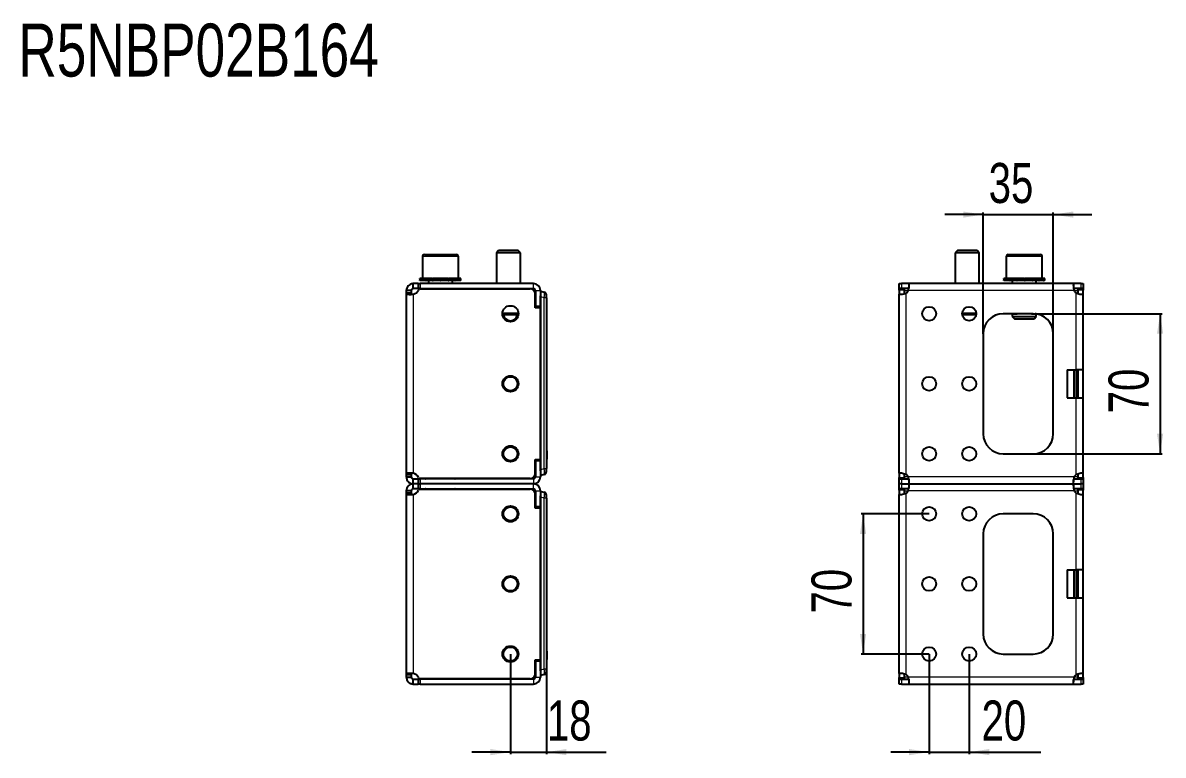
# Model space of a CAD drawing. Header units: millimetres. Extents: x 0 to 3906, y -208 to 620.
# Drawn here: x 1868 to 2438, y 254 to 620 of the extents above; entities that cross this region are included whole.
import ezdxf

# ---------------------------------------------------------------- set-up
doc = ezdxf.new("R2010")
doc.units = ezdxf.units.MM
doc.layers.add('FORMAT', color=7, linetype='Continuous')
doc.styles.add('SLDTEXTSTYLE0', font='TXT', dxfattribs={"width": 0.75})
doc.dimstyles.new('SLDDIMSTYLE0', dxfattribs={"dimtxt": 20, "dimasz": 10, "dimexe": 0, "dimexo": 0.0625, "dimgap": 5, "dimtad": 2, "dimdec": 1, "dimrnd": 1e-09, "dimzin": 12, "dimdsep": 46, "dimtxsty": 'SLDTEXTSTYLE0', "dimsah": 1, "dimcen": 0.09, "dimadec": 0, "dimazin": 3, "dimtfac": 1, "dimtofl": 0, "dimtmove": 0, "dimatfit": 3, "dimfxl": 0, "dimfrac": 2, "dimtolj": 1, "dimtzin": 12, "dimarcsym": 0})
doc.dimstyles.new('SLDDIMSTYLE1', dxfattribs={"dimtxt": 20, "dimasz": 10, "dimexe": 0, "dimexo": 0.0625, "dimgap": 5, "dimtad": 2, "dimdec": 1, "dimrnd": 1e-09, "dimzin": 12, "dimdsep": 46, "dimtxsty": 'SLDTEXTSTYLE0', "dimsah": 1, "dimcen": 0.09, "dimadec": 0, "dimazin": 3, "dimtfac": 1, "dimtmove": 0, "dimatfit": 0, "dimfxl": 0, "dimfrac": 2, "dimtolj": 1, "dimtzin": 12, "dimarcsym": 0})

# ---------------------------------------------------------------- blocks, each defined once
blk = doc.blocks.new('_D_4')
at = {"layer": 'FORMAT'}
for p, q in [((2111.49, 304.38), (2111.49, 254.38)), ((2129.49, 299.63), (2129.49, 254.38)), ((2111.49, 255.38), (2092.26, 255.38)), ((2111.49, 255.38), (2129.49, 255.38)), ((2129.49, 255.38), (2159.27, 255.38))]:
    blk.add_line(p, q, dxfattribs=at)
for points in [[(2111.49, 255.38), (2101.49, 256.92), (2101.49, 253.85)], [(2129.49, 255.38), (2139.49, 253.85), (2139.49, 256.92)]]:
    blk.add_solid(points, dxfattribs=at)
at = {"layer": 'FORMAT', "insert": (2129.71, 281.17), "char_height": 20, "attachment_point": 1, "style": 'SLDTEXTSTYLE0'}
blk.add_mtext('18', dxfattribs=at)
blk = doc.blocks.new('_D_7')
at = {"layer": 'FORMAT'}
for p, q in [((2372.66, 474.39), (2437, 474.39)), ((2436, 474.39), (2436, 404.39)), ((2372.66, 404.39), (2437, 404.39))]:
    blk.add_line(p, q, dxfattribs=at)
for points in [[(2436, 474.39), (2434.46, 464.39), (2437.54, 464.39)], [(2436, 404.39), (2437.54, 414.39), (2434.46, 414.39)]]:
    blk.add_solid(points, dxfattribs=at)
at = {"layer": 'FORMAT', "insert": (2410.22, 424.61), "char_height": 20, "attachment_point": 1, "rotation": 90, "style": 'SLDTEXTSTYLE0'}
blk.add_mtext('70', dxfattribs=at)
blk = doc.blocks.new('_D_8')
at = {"layer": 'FORMAT'}
for p, q in [((2347.65, 464.4), (2347.65, 524.89)), ((2382.65, 464.4), (2382.65, 524.89)), ((2347.65, 523.89), (2328.42, 523.89)), ((2347.65, 523.89), (2382.65, 523.89)), ((2382.65, 523.89), (2401.88, 523.89))]:
    blk.add_line(p, q, dxfattribs=at)
for points in [[(2347.65, 523.89), (2337.65, 525.43), (2337.65, 522.35)], [(2382.65, 523.89), (2392.65, 522.35), (2392.65, 525.43)]]:
    blk.add_solid(points, dxfattribs=at)
at = {"layer": 'FORMAT', "insert": (2350.37, 549.67), "char_height": 20, "attachment_point": 1, "style": 'SLDTEXTSTYLE0'}
blk.add_mtext('35', dxfattribs=at)
blk = doc.blocks.new('_D_9')
at = {"layer": 'FORMAT'}
for p, q in [((2320.65, 304.38), (2320.65, 254.38)), ((2340.65, 304.38), (2340.65, 254.38)), ((2320.65, 255.38), (2301.42, 255.38)), ((2320.65, 255.38), (2340.65, 255.38)), ((2340.65, 255.38), (2376.37, 255.38))]:
    blk.add_line(p, q, dxfattribs=at)
for points in [[(2320.65, 255.38), (2310.65, 256.92), (2310.65, 253.85)], [(2340.65, 255.38), (2350.65, 253.85), (2350.65, 256.92)]]:
    blk.add_solid(points, dxfattribs=at)
at = {"layer": 'FORMAT', "insert": (2346.81, 281.17), "char_height": 20, "attachment_point": 1, "style": 'SLDTEXTSTYLE0'}
blk.add_mtext('20', dxfattribs=at)
blk = doc.blocks.new('_D_10')
at = {"layer": 'FORMAT'}
for p, q in [((2320.64, 374.39), (2286.64, 374.39)), ((2287.64, 374.39), (2287.64, 304.39)), ((2320.64, 304.39), (2286.64, 304.39))]:
    blk.add_line(p, q, dxfattribs=at)
for points in [[(2287.64, 374.39), (2286.1, 364.39), (2289.18, 364.39)], [(2287.64, 304.39), (2289.18, 314.39), (2286.1, 314.39)]]:
    blk.add_solid(points, dxfattribs=at)
at = {"layer": 'FORMAT', "insert": (2261.86, 324.61), "char_height": 20, "attachment_point": 1, "rotation": 90, "style": 'SLDTEXTSTYLE0'}
blk.add_mtext('70', dxfattribs=at)

msp = doc.modelspace()

# ---------------------------------------------------------------- linework, layer by layer
at = {"color": 7, "linetype": 'Continuous', "lineweight": 25}
for p, q in [((2067.49, 502.89), (2067.49, 491.89)), ((2068.49, 503.89), (2084.49, 503.89)), ((2085.49, 491.89), (2085.49, 502.89)), ((2105.57, 505.89), (2104.49, 504.82)), ((2104.49, 504.82), (2104.49, 489.39)), ((2116.49, 504.82), (2104.49, 504.82)), ((2115.42, 505.89), (2105.57, 505.89)), ((2116.49, 504.82), (2115.42, 505.89)), ((2116.49, 489.39), (2116.49, 504.82)), ((2334.72, 505.89), (2333.65, 504.82)), ((2333.65, 504.82), (2333.65, 489.39)), ((2345.65, 504.82), (2333.65, 504.82)), ((2344.57, 505.89), (2334.72, 505.89)), ((2345.65, 504.82), (2344.57, 505.89)), ((2345.65, 489.39), (2345.65, 504.82)), ((2359.15, 502.89), (2359.15, 491.89)), ((2360.15, 503.89), (2367.96, 503.89)), ((2367.96, 503.89), (2376.15, 503.89)), ((2377.15, 491.89), (2377.15, 502.89)), ((2066.24, 491.89), (2066.24, 490.89)), ((2066.24, 491.89), (2066.25, 491.89)), ((2066.24, 490.89), (2066.25, 490.89)), ((2066.25, 491.89), (2066.25, 491.64)), ((2067.04, 491.89), (2066.25, 491.89)), ((2066.25, 490.89), (2066.25, 491.14)), ((2067.04, 490.89), (2066.25, 490.89)), ((2067.04, 491.89), (2067.14, 491.89)), ((2067.04, 490.89), (2067.14, 490.89)), ((2067.14, 491.89), (2067.14, 491.64)), ((2069.28, 491.89), (2067.14, 491.89)), ((2067.14, 490.89), (2067.14, 491.14)), ((2069.28, 490.89), (2067.14, 490.89)), ((2069.28, 491.89), (2069.46, 491.89)), ((2069.28, 490.89), (2069.46, 490.89)), ((2069.46, 491.89), (2069.46, 491.64)), ((2072.62, 491.89), (2069.46, 491.89)), ((2069.46, 490.89), (2069.46, 491.14)), ((2072.62, 490.89), (2069.46, 490.89)), ((2070.49, 490.89), (2070.49, 489.39)), ((2072.62, 491.89), (2072.85, 491.89)), ((2072.62, 490.89), (2072.85, 490.89)), ((2072.85, 491.89), (2072.85, 491.64)), ((2076.54, 491.89), (2072.85, 491.89)), ((2072.85, 490.89), (2072.85, 491.14)), ((2076.54, 490.89), (2072.85, 490.89)), ((2076.54, 491.89), (2076.63, 491.89)), ((2076.54, 490.89), (2076.72, 490.89)), ((2076.72, 490.89), (2076.79, 490.89)), ((2076.76, 491.89), (2076.79, 491.89)), ((2076.79, 491.89), (2076.79, 491.64)), ((2080.46, 491.89), (2076.79, 491.89)), ((2076.79, 490.89), (2076.79, 491.14)), ((2080.46, 490.89), (2076.79, 490.89)), ((2080.46, 491.89), (2080.69, 491.89)), ((2080.46, 490.89), (2080.69, 490.89)), ((2080.69, 491.89), (2080.69, 491.64)), ((2083.78, 491.89), (2080.69, 491.89)), ((2080.69, 490.89), (2080.69, 491.14)), ((2083.78, 490.89), (2080.69, 490.89)), ((2082.49, 489.39), (2082.49, 490.89)), ((2083.78, 491.89), (2083.95, 491.89)), ((2083.78, 490.89), (2083.95, 490.89)), ((2083.95, 491.89), (2083.95, 491.64)), ((2085.98, 491.89), (2083.95, 491.89)), ((2083.95, 490.89), (2083.95, 491.14)), ((2085.98, 490.89), (2083.95, 490.89)), ((2085.98, 491.89), (2086.07, 491.89)), ((2085.98, 490.89), (2086.07, 490.89)), ((2086.07, 491.89), (2086.07, 491.64)), ((2086.74, 491.89), (2086.07, 491.89)), ((2086.07, 490.89), (2086.07, 491.14)), ((2086.74, 490.89), (2086.07, 490.89)), ((2086.74, 490.89), (2086.74, 491.89)), ((2357.9, 491.89), (2357.9, 490.89)), ((2357.9, 491.89), (2357.91, 491.89)), ((2357.9, 490.89), (2357.91, 490.89)), ((2357.91, 491.89), (2357.91, 491.64)), ((2358.73, 491.89), (2357.91, 491.89)), ((2357.91, 490.89), (2357.91, 491.14)), ((2358.73, 490.89), (2357.91, 490.89)), ((2358.73, 491.89), (2358.84, 491.89)), ((2358.73, 490.89), (2358.84, 490.89)), ((2358.84, 491.89), (2358.84, 491.64)), ((2361, 491.89), (2358.84, 491.89)), ((2358.84, 490.89), (2358.84, 491.14)), ((2361, 490.89), (2358.84, 490.89)), ((2361, 491.89), (2361.18, 491.89)), ((2361, 490.89), (2361.18, 490.89)), ((2361.18, 491.89), (2361.18, 491.64)), ((2364.36, 491.89), (2361.18, 491.89)), ((2361.18, 490.89), (2361.18, 491.14)), ((2364.36, 490.89), (2361.18, 490.89)), ((2362.15, 490.89), (2362.15, 489.39)), ((2364.36, 491.89), (2364.59, 491.89)), ((2364.36, 490.89), (2364.59, 490.89)), ((2364.59, 491.89), (2364.59, 491.64)), ((2368.29, 491.89), (2364.59, 491.89)), ((2364.59, 490.89), (2364.59, 491.14)), ((2368.29, 490.89), (2364.59, 490.89)), ((2368.29, 491.89), (2368.37, 491.89)), ((2368.29, 490.89), (2368.45, 490.89)), ((2368.45, 490.89), (2368.54, 490.89)), ((2368.5, 491.89), (2368.54, 491.89)), ((2368.54, 491.89), (2368.54, 491.64)), ((2372.2, 491.89), (2368.54, 491.89)), ((2368.54, 490.89), (2368.54, 491.14)), ((2372.2, 490.89), (2368.54, 490.89)), ((2372.2, 491.89), (2372.43, 491.89)), ((2372.2, 490.89), (2372.43, 490.89)), ((2372.43, 491.89), (2372.43, 491.64)), ((2375.5, 491.89), (2372.43, 491.89)), ((2372.43, 490.89), (2372.43, 491.14)), ((2375.5, 490.89), (2372.43, 490.89)), ((2374.15, 489.39), (2374.15, 490.89)), ((2375.5, 491.89), (2375.67, 491.89)), ((2375.5, 490.89), (2375.67, 490.89)), ((2375.67, 491.89), (2375.67, 491.64)), ((2377.67, 491.89), (2375.67, 491.89)), ((2375.67, 490.89), (2375.67, 491.14)), ((2377.67, 490.89), (2375.67, 490.89)), ((2377.67, 491.89), (2377.76, 491.89)), ((2377.67, 490.89), (2377.76, 490.89)), ((2377.76, 491.89), (2377.76, 491.64)), ((2378.4, 491.89), (2377.76, 491.89)), ((2377.76, 490.89), (2377.76, 491.14)), ((2378.4, 490.89), (2377.76, 490.89)), ((2378.4, 490.89), (2378.4, 491.89)), ((2059.49, 485.89), (2059.49, 484.67)), ((2061.99, 485.89), (2059.49, 485.89)), ((2059.49, 484.67), (2059.49, 394.11)), ((2061.99, 484.67), (2059.49, 484.67)), ((2061.99, 485.89), (2061.99, 484.67)), ((2062.99, 486.89), (2062.99, 489.39)), ((2065.39, 489.39), (2062.99, 489.39)), ((2065.4, 486.89), (2062.99, 486.89)), ((2065.39, 489.39), (2065.39, 486.89)), ((2065.39, 489.39), (2066.39, 489.39)), ((2066.39, 486.89), (2065.39, 486.89)), ((2122.99, 489.39), (2066.39, 489.39)), ((2066.39, 486.89), (2122.99, 486.89)), ((2066.42, 486.79), (2121.39, 486.79)), ((2100.24, 486.89), (2100.24, 486.79)), ((2100.53, 486.89), (2100.53, 486.79)), ((2102.22, 486.89), (2102.22, 486.79)), ((2105.17, 486.89), (2105.17, 486.79)), ((2108.93, 486.89), (2108.93, 486.79)), ((2112.92, 486.89), (2112.92, 486.79)), ((2116.55, 486.89), (2116.55, 486.79)), ((2119.25, 486.89), (2119.25, 486.79)), ((2120.62, 486.89), (2120.62, 486.79)), ((2120.74, 486.79), (2120.74, 486.89)), ((2123.89, 477.29), (2123.89, 484.29)), ((2123.99, 485.89), (2123.99, 477.94)), ((2126.49, 485.89), (2126.49, 477.94)), ((2126.49, 485.64), (2126.69, 485.64)), ((2126.69, 485.64), (2128.38, 485.19)), ((2305.65, 486.89), (2305.65, 489.39)), ((2305.65, 489.39), (2306.76, 489.39)), ((2306.76, 486.89), (2305.65, 486.89)), ((2305.65, 486.89), (2305.65, 486.79)), ((2305.65, 486.79), (2308.15, 486.79)), ((2305.65, 486.18), (2305.65, 486.79)), ((2305.65, 486.18), (2305.65, 484.12)), ((2310.48, 489.39), (2306.76, 489.39)), ((2310.48, 486.89), (2306.76, 486.89)), ((2308.15, 486.79), (2308.15, 486.18)), ((2308.15, 486.18), (2308.15, 484.36)), ((2392.82, 489.39), (2310.48, 489.39)), ((2310.48, 489.39), (2310.48, 487.18)), ((2392.82, 489.39), (2392.82, 486.89)), ((2396.54, 489.39), (2392.82, 489.39)), ((2396.54, 486.89), (2392.82, 486.89)), ((2395.15, 486.79), (2397.65, 486.79)), ((2395.15, 486.18), (2395.15, 486.79)), ((2395.15, 484.34), (2395.15, 486.18)), ((2396.54, 489.39), (2397.65, 489.39)), ((2397.65, 486.89), (2396.54, 486.89)), ((2397.65, 489.39), (2397.65, 486.89)), ((2397.65, 486.79), (2397.65, 486.89)), ((2397.65, 486.79), (2397.65, 486.18)), ((2397.65, 484.12), (2397.65, 486.18)), ((2123.89, 478.87), (2123.99, 478.66)), ((2126.49, 395.92), (2126.49, 483.37)), ((2126.69, 396.54), (2126.69, 482.74)), ((2129.49, 482.29), (2129.49, 483.74)), ((2129.49, 482.29), (2129.49, 407.84)), ((2305.65, 394.67), (2305.65, 484.12)), ((2305.65, 484.12), (2306.74, 484.12)), ((2397.65, 446.39), (2397.65, 484.12)), ((2115.46, 473.89), (2107.52, 473.89)), ((2126.49, 477.29), (2123.89, 477.29)), ((2126.49, 477.94), (2123.99, 477.94)), ((2126.49, 477.29), (2126.49, 401.49)), ((2344.11, 473.89), (2337.18, 473.89)), ((2372.65, 474.39), (2357.65, 474.39)), ((2359.32, 474.29), (2359.3, 474.29)), ((2359.32, 474.29), (2359.32, 474.29)), ((2359.42, 474.29), (2359.32, 474.29)), ((2359.42, 474.39), (2359.42, 474.29)), ((2362.67, 474.29), (2359.42, 474.29)), ((2362.15, 474.29), (2362.15, 472.97)), ((2362.15, 472.97), (2363.22, 471.89)), ((2362.15, 472.97), (2368.01, 472.97)), ((2362.67, 474.29), (2364.57, 474.29)), ((2365.13, 474.29), (2364.57, 474.29)), ((2371.17, 474.29), (2365.13, 474.29)), ((2368.01, 472.97), (2374.15, 472.97)), ((2371.72, 474.29), (2371.17, 474.29)), ((2371.72, 474.29), (2373.62, 474.29)), ((2373.07, 471.89), (2374.15, 472.97)), ((2374.06, 474.29), (2373.62, 474.29)), ((2374.15, 472.97), (2374.15, 474.28)), ((2363.22, 471.89), (2368.03, 471.89)), ((2368.03, 471.89), (2373.07, 471.89)), ((2347.65, 464.39), (2347.65, 414.39)), ((2382.65, 414.39), (2382.65, 464.39)), ((2389.65, 446.39), (2394.15, 446.39)), ((2389.65, 446.39), (2389.65, 432.39)), ((2397.65, 446.39), (2394.15, 446.39)), ((2395.15, 432.39), (2395.15, 446.39)), ((2397.65, 432.39), (2397.65, 446.39)), ((2389.65, 432.39), (2394.15, 432.39)), ((2394.15, 432.39), (2397.65, 432.39)), ((2397.65, 394.67), (2397.65, 432.39)), ((2129.49, 407.84), (2129.49, 399.64)), ((2129.69, 405.9), (2129.49, 405.9)), ((2129.69, 405.86), (2129.49, 405.86)), ((2129.69, 405.84), (2129.49, 405.84)), ((2129.69, 405.4), (2129.69, 402.08)), ((2123.89, 401.49), (2126.49, 401.49)), ((2123.89, 394.49), (2123.89, 401.49)), ((2123.89, 400.41), (2123.99, 400.63)), ((2123.99, 400.84), (2123.99, 392.89)), ((2126.49, 400.84), (2123.99, 400.84)), ((2126.49, 400.84), (2126.49, 392.89)), ((2129.69, 401.64), (2129.49, 401.64)), ((2129.69, 401.59), (2129.49, 401.59)), ((2129.49, 399.64), (2129.49, 396.99)), ((2357.65, 404.39), (2372.65, 404.39)), ((2059.49, 394.11), (2061.99, 394.11)), ((2059.49, 394.11), (2059.49, 392.89)), ((2061.99, 394.11), (2061.99, 392.89)), ((2126.69, 393.64), (2126.49, 393.64)), ((2128.38, 394.09), (2126.69, 393.64)), ((2129.49, 395.54), (2129.49, 396.99)), ((2305.65, 394.67), (2305.65, 392.6)), ((2308.15, 394.44), (2308.15, 392.6)), ((2395.15, 392.6), (2395.15, 394.42)), ((2397.65, 394.67), (2396.55, 394.67)), ((2397.65, 392.6), (2397.65, 394.67)), ((2059.49, 392.89), (2061.99, 392.89)), ((2062.99, 389.39), (2062.99, 391.89)), ((2062.99, 391.89), (2065.39, 391.89)), ((2062.99, 386.89), (2062.99, 389.39)), ((2065.4, 389.39), (2062.99, 389.39)), ((2065.39, 391.89), (2065.39, 389.39)), ((2065.39, 391.89), (2066.39, 391.89)), ((2065.39, 389.39), (2065.39, 386.89)), ((2065.39, 389.39), (2066.39, 389.39)), ((2122.99, 391.89), (2066.39, 391.89)), ((2122.99, 389.39), (2066.39, 389.39)), ((2121.39, 391.99), (2066.42, 391.99)), ((2305.65, 391.99), (2305.65, 392.6)), ((2308.15, 391.99), (2305.65, 391.99)), ((2305.65, 391.99), (2305.65, 391.89)), ((2305.65, 389.39), (2305.65, 391.89)), ((2305.65, 391.89), (2306.76, 391.89)), ((2306.76, 389.39), (2305.65, 389.39)), ((2305.65, 386.89), (2305.65, 389.39)), ((2306.76, 391.89), (2310.48, 391.89)), ((2306.76, 389.39), (2310.48, 389.39)), ((2308.15, 392.6), (2308.15, 391.99)), ((2310.48, 391.89), (2310.48, 389.39)), ((2310.48, 389.39), (2392.82, 389.39)), ((2310.48, 389.39), (2310.48, 387.18)), ((2392.82, 391.89), (2396.54, 391.89)), ((2392.82, 389.39), (2392.82, 391.61)), ((2392.82, 389.39), (2396.54, 389.39)), ((2392.82, 389.39), (2392.82, 386.89)), ((2395.15, 391.99), (2395.15, 392.6)), ((2397.65, 391.99), (2395.15, 391.99)), ((2396.54, 391.89), (2397.65, 391.89)), ((2397.65, 389.39), (2396.54, 389.39)), ((2397.65, 392.6), (2397.65, 391.99)), ((2397.65, 391.89), (2397.65, 391.99)), ((2397.65, 391.89), (2397.65, 389.39)), ((2397.65, 389.39), (2397.65, 386.89)), ((2059.49, 385.89), (2059.49, 384.67)), ((2061.99, 385.89), (2059.49, 385.89)), ((2059.49, 384.67), (2059.49, 294.11)), ((2061.99, 384.67), (2059.49, 384.67)), ((2061.99, 385.89), (2061.99, 384.67)), ((2065.4, 386.89), (2062.99, 386.89)), ((2066.39, 386.89), (2065.39, 386.89)), ((2066.39, 386.89), (2122.99, 386.89)), ((2066.42, 386.79), (2121.39, 386.79)), ((2123.89, 377.29), (2123.89, 384.29)), ((2123.99, 385.89), (2123.99, 377.94)), ((2126.49, 385.89), (2126.49, 377.94)), ((2126.49, 385.64), (2126.69, 385.64)), ((2126.49, 295.92), (2126.49, 383.37)), ((2126.69, 385.64), (2128.38, 385.19)), ((2126.69, 296.54), (2126.69, 382.74)), ((2129.49, 382.29), (2129.49, 383.74)), ((2129.49, 382.29), (2129.49, 307.84)), ((2306.76, 386.89), (2305.65, 386.89)), ((2305.65, 386.89), (2305.65, 386.79)), ((2305.65, 386.79), (2308.15, 386.79)), ((2305.65, 386.18), (2305.65, 386.79)), ((2305.65, 386.18), (2305.65, 384.12)), ((2305.65, 294.67), (2305.65, 384.12)), ((2305.65, 384.12), (2306.74, 384.12)), ((2310.48, 386.89), (2306.76, 386.89)), ((2308.15, 386.79), (2308.15, 386.18)), ((2308.15, 386.18), (2308.15, 384.36)), ((2396.54, 386.89), (2392.82, 386.89)), ((2395.15, 386.79), (2397.65, 386.79)), ((2395.15, 386.18), (2395.15, 386.79)), ((2395.15, 384.34), (2395.15, 386.18)), ((2397.65, 386.89), (2396.54, 386.89)), ((2397.65, 386.79), (2397.65, 386.89)), ((2397.65, 386.79), (2397.65, 386.18)), ((2397.65, 384.12), (2397.65, 386.18)), ((2397.65, 346.39), (2397.65, 384.12)), ((2123.89, 378.87), (2123.99, 378.66)), ((2126.49, 377.29), (2123.89, 377.29)), ((2126.49, 377.94), (2123.99, 377.94)), ((2126.49, 377.29), (2126.49, 301.49)), ((2372.65, 374.39), (2357.65, 374.39)), ((2347.65, 364.39), (2347.65, 314.39)), ((2382.65, 314.39), (2382.65, 364.39)), ((2389.65, 346.39), (2394.15, 346.39)), ((2389.65, 346.39), (2389.65, 332.39)), ((2397.65, 346.39), (2394.15, 346.39)), ((2395.15, 332.39), (2395.15, 346.39)), ((2397.65, 332.39), (2397.65, 346.39)), ((2389.65, 332.39), (2394.15, 332.39)), ((2394.15, 332.39), (2397.65, 332.39)), ((2397.65, 294.67), (2397.65, 332.39)), ((2129.49, 307.84), (2129.49, 299.64)), ((2129.69, 305.9), (2129.49, 305.9)), ((2129.69, 305.86), (2129.49, 305.86)), ((2129.69, 305.84), (2129.49, 305.84)), ((2129.69, 305.4), (2129.69, 302.08)), ((2357.65, 304.39), (2372.65, 304.39)), ((2123.89, 301.49), (2126.49, 301.49)), ((2123.89, 294.49), (2123.89, 301.49)), ((2123.89, 300.41), (2123.99, 300.63)), ((2123.99, 300.84), (2123.99, 292.89)), ((2126.49, 300.84), (2123.99, 300.84)), ((2126.49, 300.84), (2126.49, 292.89)), ((2129.69, 301.64), (2129.49, 301.64)), ((2129.69, 301.59), (2129.49, 301.59)), ((2129.49, 299.64), (2129.49, 296.99)), ((2129.49, 295.54), (2129.49, 296.99)), ((2059.49, 294.11), (2061.99, 294.11)), ((2059.49, 294.11), (2059.49, 292.89)), ((2059.49, 292.89), (2061.99, 292.89)), ((2061.99, 294.11), (2061.99, 292.89)), ((2062.99, 289.39), (2062.99, 291.89)), ((2062.99, 291.89), (2065.4, 291.89)), ((2065.39, 291.89), (2065.39, 289.39)), ((2065.39, 291.89), (2066.39, 291.89)), ((2122.99, 291.89), (2066.39, 291.89)), ((2121.39, 291.99), (2066.42, 291.99)), ((2126.69, 293.64), (2126.49, 293.64)), ((2128.38, 294.09), (2126.69, 293.64)), ((2305.65, 294.67), (2305.65, 292.6)), ((2305.65, 291.99), (2305.65, 292.6)), ((2308.15, 291.99), (2305.65, 291.99)), ((2305.65, 291.99), (2305.65, 291.89)), ((2305.65, 289.39), (2305.65, 291.89)), ((2305.65, 291.89), (2306.76, 291.89)), ((2306.76, 291.89), (2310.48, 291.89)), ((2308.15, 294.44), (2308.15, 292.6)), ((2308.15, 292.6), (2308.15, 291.99)), ((2310.48, 291.89), (2310.48, 289.39)), ((2392.82, 291.89), (2396.54, 291.89)), ((2392.82, 289.39), (2392.82, 291.61)), ((2395.15, 292.6), (2395.15, 294.42)), ((2395.15, 291.99), (2395.15, 292.6)), ((2397.65, 291.99), (2395.15, 291.99)), ((2396.54, 291.89), (2397.65, 291.89)), ((2397.65, 294.67), (2396.55, 294.67)), ((2397.65, 292.6), (2397.65, 294.67)), ((2397.65, 292.6), (2397.65, 291.99)), ((2397.65, 291.89), (2397.65, 291.99)), ((2397.65, 291.89), (2397.65, 289.39)), ((2062.99, 289.39), (2065.4, 289.39)), ((2066.39, 289.39), (2065.39, 289.39)), ((2066.39, 289.39), (2122.99, 289.39)), ((2306.76, 289.39), (2305.65, 289.39)), ((2306.76, 289.39), (2310.48, 289.39)), ((2310.48, 289.39), (2392.82, 289.39)), ((2392.82, 289.39), (2396.54, 289.39)), ((2397.65, 289.39), (2396.54, 289.39))]:
    msp.add_line(p, q, dxfattribs=at)
at = {"color": 8, "linetype": 'Continuous', "lineweight": 18}
for p, q in [((2085.49, 502.89), (2067.49, 502.89)), ((2367.94, 502.89), (2359.15, 502.89)), ((2377.15, 502.89), (2367.94, 502.89)), ((2066.39, 489.39), (2066.39, 486.89)), ((2122.99, 486.89), (2122.99, 489.39)), ((2123.99, 485.89), (2126.49, 485.89)), ((2308.15, 486.18), (2305.65, 486.18)), ((2306.76, 489.39), (2306.76, 486.89)), ((2308.15, 485.89), (2310.23, 485.89)), ((2309.15, 394.11), (2309.15, 484.67)), ((2393.06, 485.89), (2310.23, 485.89)), ((2393.06, 485.89), (2395.15, 485.89)), ((2394.15, 446.39), (2394.15, 484.67)), ((2397.65, 486.18), (2395.15, 486.18)), ((2396.54, 486.89), (2396.54, 489.39)), ((2062.99, 484.12), (2062.99, 394.67)), ((2128.38, 482.29), (2126.69, 482.74)), ((2128.38, 396.99), (2128.38, 482.29)), ((2129.49, 482.29), (2128.38, 482.29)), ((2107.52, 474.89), (2115.46, 474.89)), ((2126.3, 477.29), (2126.3, 477.94)), ((2337.18, 474.89), (2344.11, 474.89)), ((2364.57, 474.39), (2364.57, 474.29)), ((2365.13, 474.39), (2365.13, 474.29)), ((2371.17, 474.39), (2371.17, 474.29)), ((2371.72, 474.39), (2371.72, 474.29)), ((2392.95, 432.39), (2392.95, 446.39)), ((2393.15, 446.39), (2393.15, 432.39)), ((2393.26, 432.39), (2393.26, 446.39)), ((2393.46, 446.39), (2393.46, 432.39)), ((2394.34, 432.39), (2394.34, 446.39)), ((2394.54, 446.39), (2394.54, 432.39)), ((2394.64, 432.39), (2394.64, 446.39)), ((2394.84, 446.39), (2394.84, 432.39)), ((2394.15, 394.11), (2394.15, 432.39)), ((2129.69, 405.4), (2129.49, 405.4)), ((2126.3, 400.84), (2126.3, 401.49)), ((2129.69, 402.08), (2129.49, 402.08)), ((2126.69, 396.54), (2128.38, 396.99)), ((2128.38, 396.99), (2129.49, 396.99)), ((2066.39, 391.89), (2066.39, 389.39)), ((2066.39, 389.39), (2066.39, 386.89)), ((2122.99, 391.89), (2122.99, 389.39)), ((2122.99, 386.89), (2122.99, 389.39)), ((2123.99, 392.89), (2126.49, 392.89)), ((2305.65, 392.6), (2308.15, 392.6)), ((2306.76, 391.89), (2306.76, 389.39)), ((2306.76, 389.39), (2306.76, 386.89)), ((2310.23, 392.89), (2308.15, 392.89)), ((2393.06, 392.89), (2310.23, 392.89)), ((2395.15, 392.89), (2393.06, 392.89)), ((2395.15, 392.6), (2397.65, 392.6)), ((2396.54, 389.39), (2396.54, 391.89)), ((2396.54, 386.89), (2396.54, 389.39)), ((2062.99, 384.12), (2062.99, 294.67)), ((2123.99, 385.89), (2126.49, 385.89)), ((2128.38, 382.29), (2126.69, 382.74)), ((2128.38, 296.99), (2128.38, 382.29)), ((2129.49, 382.29), (2128.38, 382.29)), ((2308.15, 386.18), (2305.65, 386.18)), ((2308.15, 385.89), (2310.23, 385.89)), ((2309.15, 294.11), (2309.15, 384.67)), ((2393.06, 385.89), (2310.23, 385.89)), ((2393.06, 385.89), (2395.15, 385.89)), ((2394.15, 346.39), (2394.15, 384.67)), ((2397.65, 386.18), (2395.15, 386.18)), ((2126.3, 377.29), (2126.3, 377.94)), ((2392.95, 332.39), (2392.95, 346.39)), ((2393.15, 346.39), (2393.15, 332.39)), ((2393.26, 332.39), (2393.26, 346.39)), ((2393.46, 346.39), (2393.46, 332.39)), ((2394.34, 332.39), (2394.34, 346.39)), ((2394.54, 346.39), (2394.54, 332.39)), ((2394.64, 332.39), (2394.64, 346.39)), ((2394.84, 346.39), (2394.84, 332.39)), ((2394.15, 294.11), (2394.15, 332.39)), ((2129.69, 305.4), (2129.49, 305.4)), ((2129.69, 302.08), (2129.49, 302.08)), ((2126.3, 300.84), (2126.3, 301.49)), ((2126.69, 296.54), (2128.38, 296.99)), ((2128.38, 296.99), (2129.49, 296.99)), ((2066.39, 291.89), (2066.39, 289.39)), ((2122.99, 291.89), (2122.99, 289.39)), ((2123.99, 292.89), (2126.49, 292.89)), ((2305.65, 292.6), (2308.15, 292.6)), ((2306.76, 291.89), (2306.76, 289.39)), ((2310.23, 292.89), (2308.15, 292.89)), ((2393.06, 292.89), (2310.23, 292.89)), ((2395.15, 292.89), (2393.06, 292.89)), ((2395.15, 292.6), (2397.65, 292.6)), ((2396.54, 289.39), (2396.54, 291.89))]:
    msp.add_line(p, q, dxfattribs=at)
at = {"color": 7, "linetype": 'Continuous', "lineweight": 25}
for centre, radius in [((2111.49, 474.39), 4), ((2320.65, 474.39), 3.5), ((2340.65, 474.39), 3.5), ((2111.49, 439.39), 4), ((2111.49, 439.39), 3.5), ((2320.65, 439.39), 3.5), ((2340.65, 439.39), 3.5), ((2111.49, 404.39), 4), ((2111.49, 404.39), 3.5), ((2320.65, 404.39), 3.5), ((2340.65, 404.39), 3.5), ((2111.49, 374.39), 4), ((2111.49, 374.39), 3.5), ((2320.65, 374.39), 3.5), ((2340.65, 374.39), 3.5), ((2111.49, 339.39), 4), ((2111.49, 339.39), 3.5), ((2320.65, 339.39), 3.5), ((2340.65, 339.39), 3.5), ((2111.49, 304.39), 4), ((2111.49, 304.39), 3.5), ((2320.65, 304.39), 3.5), ((2340.65, 304.39), 3.5)]:
    msp.add_circle(centre, radius, dxfattribs=at)
for centre, radius, start, end in [((2068.49, 502.89), 1, 90, 180), ((2084.49, 502.89), 1, 0, 90), ((2360.15, 502.89), 1, 90, 180), ((2376.15, 502.89), 1, 0, 90), ((2062.27, 487.54), 3.5, 281.8948, 337.1146), ((2066.42, 485.79), 1, 90, 157.1146), ((2069.14, 486.54), 0.35, 45.5847, 90), ((2083.84, 486.54), 0.35, 90, 134.4153), ((2121.39, 484.29), 2.5, 360, 90), ((2122.99, 485.89), 3.5, 360, 90), ((2122.99, 485.89), 1, 360, 90), ((2127.99, 483.74), 1.5, 0, 75), ((2307.15, 487.54), 3.5, 304.8499, 331.8729), ((2396.15, 487.54), 3.5, 208.1271, 235.1501), ((2111.49, 474.39), 3.5, 188.2132, 351.7868), ((2357.65, 464.39), 10, 90, 180), ((2372.65, 464.39), 10, 0, 90), ((2357.65, 414.39), 10, 180, 270), ((2372.65, 414.39), 10, 270, 0), ((2062.27, 391.24), 3.5, 22.8854, 78.1052), ((2121.39, 394.49), 2.5, 270, 0), ((2127.99, 395.54), 1.5, 285, 0), ((2307.15, 391.24), 3.5, 28.1271, 55.1501), ((2396.15, 391.24), 3.5, 124.8499, 151.8729), ((2066.42, 392.99), 1, 202.8854, 270), ((2069.14, 392.24), 0.35, 270, 314.4153), ((2083.84, 392.24), 0.35, 225.5847, 270), ((2122.99, 392.89), 3.5, 270, 0), ((2122.99, 392.89), 1, 270, 0), ((2122.99, 385.89), 3.5, 360, 90), ((2062.27, 387.54), 3.5, 281.8948, 337.1146), ((2066.42, 385.79), 1, 90, 157.1146), ((2069.14, 386.54), 0.35, 45.5847, 90), ((2083.84, 386.54), 0.35, 90, 134.4153), ((2121.39, 384.29), 2.5, 360, 90), ((2122.99, 385.89), 1, 360, 90), ((2127.99, 383.74), 1.5, 0, 75), ((2307.15, 387.54), 3.5, 304.8499, 331.8729), ((2396.15, 387.54), 3.5, 208.1271, 235.1501), ((2357.65, 364.39), 10, 90, 180), ((2372.65, 364.39), 10, 0, 90), ((2357.65, 314.39), 10, 180, 270), ((2372.65, 314.39), 10, 270, 0), ((2062.27, 291.24), 3.5, 22.8854, 78.1052), ((2066.42, 292.99), 1, 202.8854, 270), ((2069.14, 292.24), 0.35, 270, 314.4153), ((2083.84, 292.24), 0.35, 225.5847, 270), ((2121.39, 294.49), 2.5, 270, 0), ((2122.99, 292.89), 3.5, 270, 0), ((2122.99, 292.89), 1, 270, 0), ((2127.99, 295.54), 1.5, 285, 0), ((2307.15, 291.24), 3.5, 28.1271, 55.1501), ((2396.15, 291.24), 3.5, 124.8499, 151.8729)]:
    msp.add_arc(centre, radius, start, end, dxfattribs=at)
at = {"color": 8, "linetype": 'Continuous', "lineweight": 18}
for centre, major_axis, start_param, end_param in [((2127.99, 482.19), (0.38, 3), 4.762686, 6.266445), ((2127.99, 397.1), (-0.38, 3), 3.158333, 4.662092), ((2127.99, 382.19), (0.38, 3), 4.762686, 6.266445), ((2127.99, 297.1), (-0.38, 3), 3.158333, 4.662092)]:
    msp.add_ellipse(centre, major_axis=major_axis, ratio=0.123038, start_param=start_param, end_param=end_param, dxfattribs=at)
at = {"color": 7, "linetype": 'Continuous', "lineweight": 25}
for centre, major_axis, start_param, end_param in [((2115.1, 485.64), (11.57, -3.1), 0.067037, 0.253072), ((2115.1, 393.64), (11.57, 3.1), 6.030113, 6.216148), ((2115.1, 385.64), (11.57, -3.1), 0.067037, 0.253072), ((2115.1, 293.64), (11.57, 3.1), 6.030113, 6.216148)]:
    msp.add_ellipse(centre, major_axis=major_axis, ratio=0.250563, start_param=start_param, end_param=end_param, dxfattribs=at)
for points, knots in [([(2066.25, 491.64), (2066.25, 491.68), (2066.24, 491.75), (2066.24, 491.83), (2066.24, 491.87), (2066.24, 491.89)], [0, 0, 0, 0, 0.499981, 0.749988, 1, 1, 1, 1]), ([(2066.24, 490.89), (2066.24, 490.91), (2066.24, 490.95), (2066.24, 491.04), (2066.25, 491.1), (2066.25, 491.14)], [0, 0, 0, 0, 0.25014, 0.50028, 1, 1, 1, 1]), ([(2067.14, 491.64), (2067.13, 491.68), (2067.1, 491.75), (2067.07, 491.83), (2067.05, 491.87), (2067.04, 491.89)], [0, 0, 0, 0, 0.4999808, 0.7499881, 1, 1, 1, 1]), ([(2067.04, 490.89), (2067.05, 490.91), (2067.07, 490.95), (2067.1, 491.04), (2067.13, 491.1), (2067.14, 491.14)], [0, 0, 0, 0, 0.25014, 0.50028, 1, 1, 1, 1]), ([(2069.46, 491.64), (2069.43, 491.68), (2069.39, 491.75), (2069.33, 491.83), (2069.3, 491.87), (2069.28, 491.89)], [0, 0, 0, 0, 0.499981, 0.749988, 1, 1, 1, 1]), ([(2069.28, 490.89), (2069.3, 490.91), (2069.33, 490.95), (2069.39, 491.04), (2069.43, 491.1), (2069.46, 491.14)], [0, 0, 0, 0, 0.25014, 0.50028, 1, 1, 1, 1]), ([(2072.85, 491.64), (2072.81, 491.68), (2072.75, 491.75), (2072.68, 491.83), (2072.64, 491.87), (2072.62, 491.89)], [0, 0, 0, 0, 0.499981, 0.749988, 1, 1, 1, 1]), ([(2072.62, 490.89), (2072.64, 490.91), (2072.68, 490.95), (2072.75, 491.04), (2072.81, 491.1), (2072.85, 491.14)], [0, 0, 0, 0, 0.25014, 0.50028, 1, 1, 1, 1]), ([(2076.79, 491.64), (2076.75, 491.68), (2076.69, 491.75), (2076.61, 491.83), (2076.57, 491.87), (2076.54, 491.89)], [0, 0, 0, 0, 0.4999808, 0.7499881, 1, 1, 1, 1]), ([(2076.54, 490.89), (2076.57, 490.91), (2076.61, 490.95), (2076.69, 491.04), (2076.75, 491.1), (2076.79, 491.14)], [0, 0, 0, 0, 0.25014, 0.50028, 1, 1, 1, 1]), ([(2076.79, 491.64), (2076.78, 491.71), (2076.76, 491.84), (2076.73, 491.88), (2076.72, 491.89)], [0, 0, 0, 0, 0.561794, 1, 1, 1, 1]), ([(2076.79, 491.14), (2076.78, 491.07), (2076.76, 490.94), (2076.73, 490.91), (2076.72, 490.89)], [0, 0, 0, 0, 0.561794, 1, 1, 1, 1]), ([(2080.69, 491.64), (2080.65, 491.68), (2080.6, 491.75), (2080.52, 491.83), (2080.48, 491.87), (2080.46, 491.89)], [0, 0, 0, 0, 0.499981, 0.749988, 1, 1, 1, 1]), ([(2080.46, 490.89), (2080.48, 490.91), (2080.52, 490.95), (2080.6, 491.04), (2080.65, 491.1), (2080.69, 491.14)], [0, 0, 0, 0, 0.25014, 0.50028, 1, 1, 1, 1]), ([(2083.95, 491.64), (2083.92, 491.68), (2083.88, 491.75), (2083.82, 491.83), (2083.79, 491.87), (2083.78, 491.89)], [0, 0, 0, 0, 0.499981, 0.749988, 1, 1, 1, 1]), ([(2083.78, 490.89), (2083.79, 490.91), (2083.82, 490.95), (2083.88, 491.04), (2083.92, 491.1), (2083.95, 491.14)], [0, 0, 0, 0, 0.25014, 0.50028, 1, 1, 1, 1]), ([(2086.07, 491.64), (2086.06, 491.68), (2086.04, 491.75), (2086.01, 491.83), (2085.99, 491.87), (2085.98, 491.89)], [0, 0, 0, 0, 0.4999808, 0.7499881, 1, 1, 1, 1]), ([(2085.98, 490.89), (2085.99, 490.91), (2086.01, 490.95), (2086.04, 491.04), (2086.06, 491.1), (2086.07, 491.14)], [0, 0, 0, 0, 0.25014, 0.50028, 1, 1, 1, 1]), ([(2357.91, 491.64), (2357.9, 491.68), (2357.9, 491.75), (2357.9, 491.83), (2357.9, 491.87), (2357.9, 491.89)], [0, 0, 0, 0, 0.4999808, 0.7499881, 1, 1, 1, 1]), ([(2357.9, 490.89), (2357.9, 490.91), (2357.9, 490.95), (2357.9, 491.04), (2357.9, 491.1), (2357.91, 491.14)], [0, 0, 0, 0, 0.25014, 0.50028, 1, 1, 1, 1]), ([(2358.84, 491.64), (2358.82, 491.68), (2358.79, 491.75), (2358.76, 491.83), (2358.74, 491.87), (2358.73, 491.89)], [0, 0, 0, 0, 0.499981, 0.749988, 1, 1, 1, 1]), ([(2358.73, 490.89), (2358.74, 490.91), (2358.76, 490.95), (2358.79, 491.04), (2358.82, 491.1), (2358.84, 491.14)], [0, 0, 0, 0, 0.25014, 0.50028, 1, 1, 1, 1]), ([(2361.18, 491.64), (2361.15, 491.68), (2361.11, 491.75), (2361.05, 491.83), (2361.02, 491.87), (2361, 491.89)], [0, 0, 0, 0, 0.499981, 0.749988, 1, 1, 1, 1]), ([(2361, 490.89), (2361.02, 490.91), (2361.05, 490.95), (2361.11, 491.04), (2361.15, 491.1), (2361.18, 491.14)], [0, 0, 0, 0, 0.25014, 0.50028, 1, 1, 1, 1]), ([(2364.59, 491.64), (2364.55, 491.68), (2364.5, 491.75), (2364.42, 491.83), (2364.38, 491.87), (2364.36, 491.89)], [0, 0, 0, 0, 0.499981, 0.749988, 1, 1, 1, 1]), ([(2364.36, 490.89), (2364.38, 490.91), (2364.42, 490.95), (2364.5, 491.04), (2364.55, 491.1), (2364.59, 491.14)], [0, 0, 0, 0, 0.25014, 0.50028, 1, 1, 1, 1]), ([(2368.54, 491.64), (2368.5, 491.68), (2368.44, 491.75), (2368.36, 491.83), (2368.31, 491.87), (2368.29, 491.89)], [0, 0, 0, 0, 0.499981, 0.749988, 1, 1, 1, 1]), ([(2368.29, 490.89), (2368.31, 490.91), (2368.36, 490.95), (2368.44, 491.04), (2368.5, 491.1), (2368.54, 491.14)], [0, 0, 0, 0, 0.25014, 0.50028, 1, 1, 1, 1]), ([(2368.54, 491.64), (2368.53, 491.71), (2368.49, 491.84), (2368.46, 491.88), (2368.45, 491.89)], [0, 0, 0, 0, 0.561794, 1, 1, 1, 1]), ([(2368.54, 491.14), (2368.53, 491.07), (2368.49, 490.94), (2368.46, 490.91), (2368.45, 490.89)], [0, 0, 0, 0, 0.5617942, 1, 1, 1, 1]), ([(2372.43, 491.64), (2372.39, 491.68), (2372.34, 491.75), (2372.26, 491.83), (2372.22, 491.87), (2372.2, 491.89)], [0, 0, 0, 0, 0.499981, 0.749988, 1, 1, 1, 1]), ([(2372.2, 490.89), (2372.22, 490.91), (2372.26, 490.95), (2372.34, 491.04), (2372.39, 491.1), (2372.43, 491.14)], [0, 0, 0, 0, 0.25014, 0.50028, 1, 1, 1, 1]), ([(2375.67, 491.64), (2375.64, 491.68), (2375.6, 491.75), (2375.54, 491.83), (2375.51, 491.87), (2375.5, 491.89)], [0, 0, 0, 0, 0.4999808, 0.7499881, 1, 1, 1, 1]), ([(2375.5, 490.89), (2375.51, 490.91), (2375.54, 490.95), (2375.6, 491.04), (2375.64, 491.1), (2375.67, 491.14)], [0, 0, 0, 0, 0.25014, 0.50028, 1, 1, 1, 1]), ([(2377.76, 491.64), (2377.75, 491.68), (2377.73, 491.75), (2377.7, 491.83), (2377.68, 491.87), (2377.67, 491.89)], [0, 0, 0, 0, 0.499981, 0.749988, 1, 1, 1, 1]), ([(2377.67, 490.89), (2377.68, 490.91), (2377.7, 490.95), (2377.73, 491.04), (2377.75, 491.1), (2377.76, 491.14)], [0, 0, 0, 0, 0.25014, 0.50028, 1, 1, 1, 1]), ([(2062.99, 489.39), (2062.7, 489.37), (2062.15, 489.33), (2061.24, 488.98), (2060.36, 488.31), (2059.64, 487.2), (2059.54, 486.34), (2059.49, 485.89)], [0, 0, 0, 0, 0.16069, 0.301312, 0.521951, 0.753573, 1, 1, 1, 1]), ([(2059.49, 484.67), (2059.54, 484.54), (2059.63, 484.33), (2060.2, 484.13), (2060.8, 484.06), (2061.43, 484.04), (2062.18, 484.06), (2062.72, 484.1), (2062.99, 484.12)], [0, 0, 0, 0, 0.254149, 0.448213, 0.574908, 0.708872, 0.850468, 1, 1, 1, 1]), ([(2062.99, 486.89), (2062.91, 486.89), (2062.75, 486.87), (2062.54, 486.79), (2062.38, 486.69), (2062.25, 486.57), (2062.14, 486.43), (2062.02, 486.19), (2062, 486.01), (2061.99, 485.89)], [0, 0, 0, 0, 0.156786, 0.290809, 0.403501, 0.497298, 0.607133, 0.726181, 1, 1, 1, 1]), ([(2061.99, 484.67), (2062.01, 484.55), (2062.03, 484.35), (2062.18, 484.14), (2062.31, 484.09), (2062.36, 484.08)], [0, 0, 0, 0, 0.488232, 0.819706, 1, 1, 1, 1]), ([(2100.5, 486.79), (2100.5, 486.8), (2100.49, 486.84), (2100.48, 486.87), (2100.48, 486.89)], [0, 0, 0, 0, 0.374848, 1, 1, 1, 1]), ([(2102.13, 486.79), (2102.13, 486.8), (2102.11, 486.84), (2102.09, 486.87), (2102.08, 486.89)], [0, 0, 0, 0, 0.374848, 1, 1, 1, 1]), ([(2105.04, 486.79), (2105.03, 486.8), (2105, 486.84), (2104.97, 486.87), (2104.96, 486.89)], [0, 0, 0, 0, 0.374848, 1, 1, 1, 1]), ([(2108.78, 486.79), (2108.77, 486.8), (2108.73, 486.84), (2108.7, 486.87), (2108.68, 486.89)], [0, 0, 0, 0, 0.374848, 1, 1, 1, 1]), ([(2112.78, 486.79), (2112.76, 486.8), (2112.73, 486.84), (2112.7, 486.87), (2112.68, 486.89)], [0, 0, 0, 0, 0.374848, 1, 1, 1, 1]), ([(2116.43, 486.79), (2116.42, 486.8), (2116.39, 486.84), (2116.36, 486.87), (2116.34, 486.89)], [0, 0, 0, 0, 0.374848, 1, 1, 1, 1]), ([(2119.17, 486.79), (2119.17, 486.8), (2119.15, 486.84), (2119.13, 486.87), (2119.12, 486.89)], [0, 0, 0, 0, 0.374848, 1, 1, 1, 1]), ([(2120.6, 486.79), (2120.6, 486.8), (2120.59, 486.84), (2120.58, 486.87), (2120.58, 486.89)], [0, 0, 0, 0, 0.374848, 1, 1, 1, 1]), ([(2305.65, 484.12), (2305.67, 484.1), (2305.72, 484.07), (2306.12, 484.06), (2306.83, 484.1), (2307.93, 484.31), (2308.73, 484.55), (2309.15, 484.67)], [0, 0, 0, 0, 0.17084, 0.319217, 0.548103, 0.767822, 1, 1, 1, 1]), ([(2310.23, 485.89), (2310.29, 486.15), (2310.39, 486.64), (2310.53, 487.46), (2310.64, 488.17), (2310.65, 488.74), (2310.63, 489.1), (2310.58, 489.34), (2310.51, 489.37), (2310.48, 489.39)], [0, 0, 0, 0, 0.144067, 0.271276, 0.474907, 0.597997, 0.726338, 0.860245, 1, 1, 1, 1]), ([(2392.82, 489.39), (2392.79, 489.37), (2392.73, 489.33), (2392.66, 488.98), (2392.64, 488.31), (2392.78, 487.2), (2392.96, 486.34), (2393.06, 485.89)], [0, 0, 0, 0, 0.16069, 0.301312, 0.521951, 0.753573, 1, 1, 1, 1]), ([(2394.15, 484.67), (2394.6, 484.54), (2395.41, 484.33), (2396.32, 484.13), (2396.91, 484.06), (2397.31, 484.04), (2397.59, 484.06), (2397.63, 484.1), (2397.65, 484.12)], [0, 0, 0, 0, 0.254149, 0.448213, 0.574908, 0.708872, 0.850468, 1, 1, 1, 1]), ([(2359.3, 474.29), (2359.26, 474.3), (2359.17, 474.3), (2359.04, 474.33), (2358.96, 474.38), (2358.94, 474.39)], [0, 0, 0, 0, 0.418107, 0.837733, 1, 1, 1, 1]), ([(2362.67, 474.29), (2362.61, 474.29), (2362.49, 474.3), (2362.43, 474.36), (2362.4, 474.39)], [0, 0, 0, 0, 0.594904, 1, 1, 1, 1]), ([(2129.69, 405.84), (2129.69, 405.83), (2129.69, 405.82), (2129.69, 405.7), (2129.69, 405.56), (2129.69, 405.45), (2129.69, 405.4)], [0, 0, 0, 0, 0.281303, 0.555629, 0.773878, 1, 1, 1, 1]), ([(2129.69, 402.08), (2129.69, 402.01), (2129.69, 401.89), (2129.69, 401.74), (2129.69, 401.65), (2129.69, 401.64), (2129.69, 401.64)], [0, 0, 0, 0, 0.285197, 0.560428, 0.777044, 1, 1, 1, 1]), ([(2062.99, 394.67), (2062.68, 394.68), (2062.09, 394.71), (2061.14, 394.72), (2060.27, 394.68), (2059.62, 394.47), (2059.53, 394.23), (2059.49, 394.11)], [0, 0, 0, 0, 0.17084, 0.319217, 0.548103, 0.767822, 1, 1, 1, 1]), ([(2062.52, 394.72), (2062.52, 394.72), (2062.45, 394.72), (2062.35, 394.71), (2062.22, 394.66), (2062.12, 394.57), (2062.02, 394.4), (2062, 394.23), (2061.99, 394.11)], [0, 0, 0, 0, 0.010499, 0.167595, 0.301027, 0.450649, 0.615637, 1, 1, 1, 1]), ([(2309.15, 394.11), (2308.69, 394.24), (2307.89, 394.46), (2306.98, 394.65), (2306.39, 394.72), (2305.98, 394.74), (2305.7, 394.73), (2305.67, 394.69), (2305.65, 394.67)], [0, 0, 0, 0, 0.254149, 0.448213, 0.574908, 0.708872, 0.850468, 1, 1, 1, 1]), ([(2397.65, 394.67), (2397.62, 394.68), (2397.58, 394.71), (2397.18, 394.72), (2396.46, 394.68), (2395.37, 394.47), (2394.56, 394.23), (2394.15, 394.11)], [0, 0, 0, 0, 0.17084, 0.319217, 0.548103, 0.767822, 1, 1, 1, 1]), ([(2059.49, 392.89), (2059.51, 392.63), (2059.54, 392.14), (2059.82, 391.32), (2060.29, 390.61), (2060.91, 390.05), (2061.53, 389.69), (2062.24, 389.44), (2062.74, 389.41), (2062.99, 389.39)], [0, 0, 0, 0, 0.144067, 0.271276, 0.474907, 0.597997, 0.726338, 0.860245, 1, 1, 1, 1]), ([(2062.99, 389.39), (2062.7, 389.37), (2062.15, 389.33), (2061.24, 388.98), (2060.36, 388.31), (2059.64, 387.2), (2059.54, 386.34), (2059.49, 385.89)], [0, 0, 0, 0, 0.16069, 0.301312, 0.521951, 0.753573, 1, 1, 1, 1]), ([(2061.99, 392.89), (2062.01, 392.75), (2062.03, 392.56), (2062.15, 392.34), (2062.26, 392.2), (2062.4, 392.08), (2062.58, 391.97), (2062.78, 391.9), (2062.92, 391.9), (2062.99, 391.89)], [0, 0, 0, 0, 0.2941026, 0.4063735, 0.4970139, 0.6118531, 0.7316911, 0.860101, 1, 1, 1, 1]), ([(2310.48, 389.39), (2310.51, 389.41), (2310.57, 389.45), (2310.63, 389.81), (2310.66, 390.47), (2310.52, 391.58), (2310.33, 392.45), (2310.23, 392.89)], [0, 0, 0, 0, 0.16069, 0.301312, 0.521951, 0.753573, 1, 1, 1, 1]), ([(2310.23, 385.89), (2310.29, 386.15), (2310.39, 386.64), (2310.53, 387.46), (2310.64, 388.17), (2310.65, 388.74), (2310.63, 389.1), (2310.58, 389.34), (2310.51, 389.37), (2310.48, 389.39)], [0, 0, 0, 0, 0.144067, 0.271276, 0.474907, 0.597997, 0.726338, 0.860245, 1, 1, 1, 1]), ([(2393.06, 392.89), (2393.01, 392.63), (2392.91, 392.14), (2392.76, 391.32), (2392.66, 390.61), (2392.64, 390.05), (2392.66, 389.69), (2392.72, 389.44), (2392.78, 389.41), (2392.82, 389.39)], [0, 0, 0, 0, 0.144067, 0.271276, 0.474907, 0.597997, 0.726338, 0.860245, 1, 1, 1, 1]), ([(2392.82, 389.39), (2392.79, 389.37), (2392.73, 389.33), (2392.66, 388.98), (2392.64, 388.31), (2392.78, 387.2), (2392.96, 386.34), (2393.06, 385.89)], [0, 0, 0, 0, 0.16069, 0.301312, 0.521951, 0.753573, 1, 1, 1, 1]), ([(2059.49, 384.67), (2059.54, 384.54), (2059.63, 384.33), (2060.2, 384.13), (2060.8, 384.06), (2061.43, 384.04), (2062.18, 384.06), (2062.72, 384.1), (2062.99, 384.12)], [0, 0, 0, 0, 0.254149, 0.448213, 0.574908, 0.708872, 0.850468, 1, 1, 1, 1]), ([(2062.99, 386.89), (2062.91, 386.89), (2062.75, 386.87), (2062.54, 386.79), (2062.38, 386.69), (2062.25, 386.57), (2062.14, 386.43), (2062.02, 386.19), (2062, 386.01), (2061.99, 385.89)], [0, 0, 0, 0, 0.1567865, 0.2908092, 0.4035006, 0.4972984, 0.6071328, 0.7261813, 1, 1, 1, 1]), ([(2061.99, 384.67), (2062.01, 384.55), (2062.03, 384.35), (2062.18, 384.14), (2062.31, 384.09), (2062.36, 384.08)], [0, 0, 0, 0, 0.488232, 0.819706, 1, 1, 1, 1]), ([(2305.65, 384.12), (2305.67, 384.1), (2305.72, 384.07), (2306.12, 384.06), (2306.83, 384.1), (2307.93, 384.31), (2308.73, 384.55), (2309.15, 384.67)], [0, 0, 0, 0, 0.17084, 0.319217, 0.548103, 0.767822, 1, 1, 1, 1]), ([(2394.15, 384.67), (2394.6, 384.54), (2395.41, 384.33), (2396.32, 384.13), (2396.91, 384.06), (2397.31, 384.04), (2397.59, 384.06), (2397.63, 384.1), (2397.65, 384.12)], [0, 0, 0, 0, 0.254149, 0.448213, 0.574908, 0.708872, 0.850468, 1, 1, 1, 1]), ([(2129.69, 305.84), (2129.69, 305.83), (2129.69, 305.82), (2129.69, 305.7), (2129.69, 305.56), (2129.69, 305.45), (2129.69, 305.4)], [0, 0, 0, 0, 0.281303, 0.555629, 0.773878, 1, 1, 1, 1]), ([(2129.69, 302.08), (2129.69, 302.01), (2129.69, 301.89), (2129.69, 301.74), (2129.69, 301.65), (2129.69, 301.64), (2129.69, 301.64)], [0, 0, 0, 0, 0.285197, 0.560428, 0.777044, 1, 1, 1, 1]), ([(2062.99, 294.67), (2062.68, 294.68), (2062.09, 294.71), (2061.14, 294.72), (2060.27, 294.68), (2059.62, 294.47), (2059.53, 294.23), (2059.49, 294.11)], [0, 0, 0, 0, 0.17084, 0.319217, 0.548103, 0.767822, 1, 1, 1, 1]), ([(2059.49, 292.89), (2059.51, 292.63), (2059.54, 292.14), (2059.82, 291.32), (2060.29, 290.61), (2060.91, 290.05), (2061.53, 289.69), (2062.24, 289.44), (2062.74, 289.41), (2062.99, 289.39)], [0, 0, 0, 0, 0.144067, 0.271276, 0.474907, 0.597997, 0.726338, 0.860245, 1, 1, 1, 1]), ([(2062.52, 294.72), (2062.52, 294.72), (2062.45, 294.72), (2062.35, 294.71), (2062.22, 294.66), (2062.12, 294.57), (2062.02, 294.4), (2062, 294.23), (2061.99, 294.11)], [0, 0, 0, 0, 0.010499, 0.167595, 0.301027, 0.450649, 0.615637, 1, 1, 1, 1]), ([(2061.99, 292.89), (2062.01, 292.75), (2062.03, 292.56), (2062.15, 292.34), (2062.26, 292.2), (2062.4, 292.08), (2062.58, 291.97), (2062.78, 291.9), (2062.92, 291.9), (2062.99, 291.89)], [0, 0, 0, 0, 0.294103, 0.406373, 0.497014, 0.611853, 0.731691, 0.860101, 1, 1, 1, 1]), ([(2309.15, 294.11), (2308.69, 294.24), (2307.89, 294.46), (2306.98, 294.65), (2306.39, 294.72), (2305.98, 294.74), (2305.7, 294.73), (2305.67, 294.69), (2305.65, 294.67)], [0, 0, 0, 0, 0.254149, 0.448213, 0.574908, 0.708872, 0.850468, 1, 1, 1, 1]), ([(2310.48, 289.39), (2310.51, 289.41), (2310.57, 289.45), (2310.63, 289.81), (2310.66, 290.47), (2310.52, 291.58), (2310.33, 292.45), (2310.23, 292.89)], [0, 0, 0, 0, 0.16069, 0.301312, 0.521951, 0.753573, 1, 1, 1, 1]), ([(2393.06, 292.89), (2393.01, 292.63), (2392.91, 292.14), (2392.76, 291.32), (2392.66, 290.61), (2392.64, 290.05), (2392.66, 289.69), (2392.72, 289.44), (2392.78, 289.41), (2392.82, 289.39)], [0, 0, 0, 0, 0.144067, 0.271276, 0.474907, 0.597997, 0.726338, 0.860245, 1, 1, 1, 1]), ([(2397.65, 294.67), (2397.62, 294.68), (2397.58, 294.71), (2397.18, 294.72), (2396.46, 294.68), (2395.37, 294.47), (2394.56, 294.23), (2394.15, 294.11)], [0, 0, 0, 0, 0.1708405, 0.3192172, 0.5481031, 0.7678223, 1, 1, 1, 1])]:
    msp.add_open_spline(points, degree=3, knots=knots, dxfattribs=at)

# ---------------------------------------------------------------- texts
at = {"layer": 'FORMAT', "insert": (1865.75, 619.29), "char_height": 26.4583, "attachment_point": 1, "style": 'SLDTEXTSTYLE0'}
msp.add_mtext('R5NBP02B164', dxfattribs=at)

# ---------------------------------------------------------------- dimensions: what is measured, and where the dimension line sits
at = {"layer": 'FORMAT'}
for base, p1, p2, picture, middle in [((2382.65, 523.89), (2347.65, 464.39), (2382.65, 464.39), '_D_8', (2365.15, 523.89)), ((2129.49, 255.38), (2111.49, 304.39), (2129.49, 299.64), '_D_4', (2144.49, 255.38))]:
    dim = msp.add_linear_dim(base=base, p1=p1, p2=p2, dimstyle='SLDDIMSTYLE1', dxfattribs=at)
    dim.commit()
    dim.dimension.update_dxf_attribs({"geometry": picture, "text_midpoint": middle, "dimtype": 160})
for base, p1, p2, angle, dimstyle, picture, middle in [((2436, 404.39), (2372.65, 474.39), (2372.65, 404.39), 90, 'SLDDIMSTYLE0', '_D_7', (2436, 439.39)), ((2287.64, 304.39), (2320.65, 374.39), (2320.65, 304.39), 90, 'SLDDIMSTYLE0', '_D_10', (2287.64, 339.39)), ((2340.65, 255.38), (2320.65, 304.39), (2340.65, 304.39), 0, 'SLDDIMSTYLE1', '_D_9', (2361.59, 255.38))]:
    dim = msp.add_linear_dim(base=base, p1=p1, p2=p2, angle=angle, dimstyle=dimstyle, dxfattribs=at)
    dim.commit()
    dim.dimension.update_dxf_attribs({"geometry": picture, "text_midpoint": middle, "dimtype": 160})

doc.saveas('drawing.dxf')
